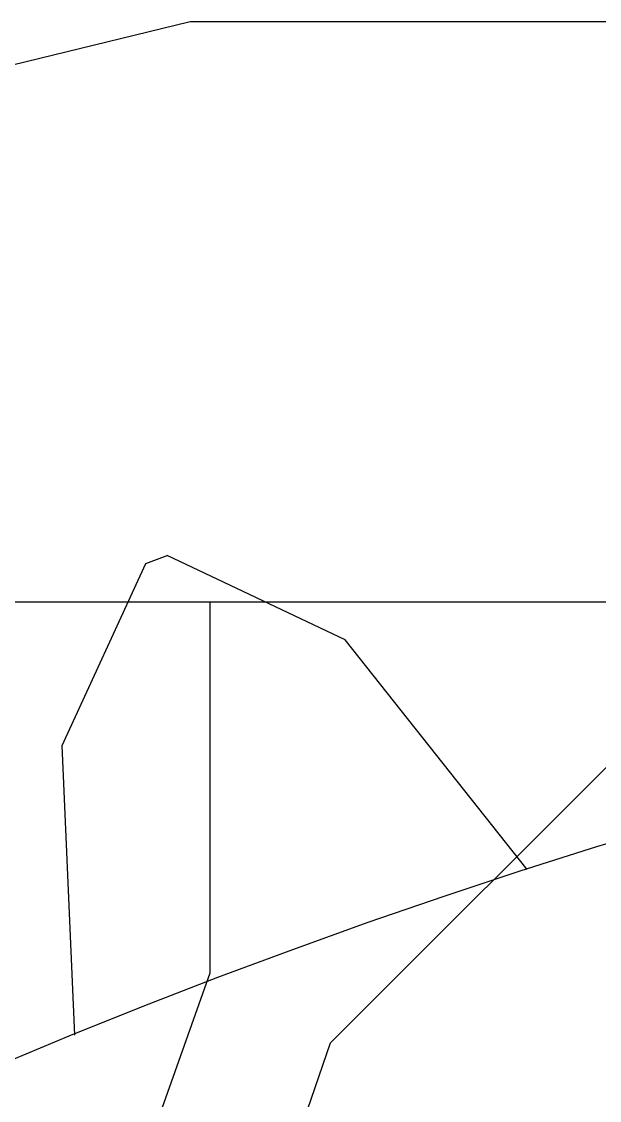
# Model space of a CAD drawing. Extents: x -381 to 213, y -63 to 250.
# Drawn here: x -142.15 to -136.63, y 69.91 to 80.22 of the extents above; entities that cross this region are included whole.
import ezdxf

# ---------------------------------------------------------------- set-up
doc = ezdxf.new("R2010")
doc.units = 0
doc.header["$MEASUREMENT"] = 0
doc.linetypes.add('K5LT65535', pattern=[0])
doc.linetypes.add('K5LT_BASIC', pattern=[0])
doc.layers.add('Системный слой', color=7, linetype='Continuous')

# ---------------------------------------------------------------- blocks, each defined once
blk = doc.blocks.new('*U')
at = {"layer": 'Системный слой', "color": 5, "linetype": 'K5LT_BASIC'}
blk.add_line((71.109, 68.409), (71.313, 68.484), dxfattribs=at)
blk.add_line((71.109, 68.409), (71.313, 68.484), dxfattribs=at)
for points in [[(74.75, 65.485), (73.014, 67.679), (71.313, 68.484)], [(74.75, 65.485), (73.014, 67.679), (71.313, 68.484)], [(70.432, 63.899), (70.31, 66.67), (71.109, 68.409)], [(70.432, 63.899), (70.31, 66.67), (71.109, 68.409)]]:
    blk.add_lwpolyline(points, dxfattribs=at)
blk = doc.blocks.new('*F')
at = {"layer": 'Системный слой', "color": 5, "linetype": 'K5LT65535'}
for points in [[(64.596, 15.692), (64.596, 19.329), (62.012, 19.329), (59.428, 45.933), (-51.102, 45.933), (-51.102, 49.761), (-44.02, 51.483), (56.079, 51.483), (58.376, 49.186), (59.428, 45.933)], [(-51.102, 49.761), (-128.234, 22.87), (-130.112, 20.429), (-130.112, 14.065), (-53.877, 14.065), (-43.829, 42.392), (-43.829, 45.933)], [(-51.58, 12.152), (-51.58, 15.788), (-42.68, 41.722), (-39.714, 44.689), (1.149, 44.689), (2.728, 43.11), (2.728, -18.333), (0.766, -21.534), (-1.148, -21.534)]]:
    blk.add_lwpolyline(points, dxfattribs=at)
at = {"layer": 'Системный слой', "color": 5, "linetype": 'K5LT_BASIC'}
blk.add_circle((94.013, 5.981), 62.534, dxfattribs=at)
blk.add_circle((94.013, 5.981), 62.534, dxfattribs=at)
at = {"layer": 'Системный слой'}
blk.add_blockref('*U', (0, 0), dxfattribs=at)
blk.add_blockref('*U', (0, 0), dxfattribs=at)
blk.add_blockref('*U', (0, 0), dxfattribs=at)
blk.add_blockref('*U', (0, 0), dxfattribs=at)
blk.add_blockref('*U', (0, 0), dxfattribs=at)
blk.add_blockref('*U', (0, 0), dxfattribs=at)
blk.add_blockref('*U', (0, 0), dxfattribs=at)
blk.add_blockref('*U', (0, 0), dxfattribs=at)
blk.add_blockref('*U', (0, 0), dxfattribs=at)
blk.add_blockref('*U', (0, 0), dxfattribs=at)
blk.add_blockref('*U', (0, 0), dxfattribs=at)
blk.add_blockref('*U', (0, 0), dxfattribs=at)
blk.add_blockref('*U', (0, 0), dxfattribs=at)
blk.add_blockref('*U', (0, 0), dxfattribs=at)
blk.add_blockref('*U', (0, 0), dxfattribs=at)
blk.add_blockref('*U', (0, 0), dxfattribs=at)
blk.add_blockref('*U', (0, 0), dxfattribs=at)
blk.add_blockref('*U', (0, 0), dxfattribs=at)
blk.add_blockref('*U', (0, 0), dxfattribs=at)
blk.add_blockref('*U', (0, 0), dxfattribs=at)
blk.add_blockref('*U', (0, 0), dxfattribs=at)
blk.add_blockref('*U', (0, 0), dxfattribs=at)
blk.add_blockref('*U', (0, 0), dxfattribs=at)
blk.add_blockref('*U', (0, 0), dxfattribs=at)
blk.add_blockref('*U', (0, 0), dxfattribs=at)
blk.add_blockref('*U', (0, 0), dxfattribs=at)
blk.add_blockref('*U', (0, 0), dxfattribs=at)
blk.add_blockref('*U', (0, 0), dxfattribs=at)
blk.add_blockref('*U', (0, 0), dxfattribs=at)
blk.add_blockref('*U', (0, 0), dxfattribs=at)
blk.add_blockref('*U', (0, 0), dxfattribs=at)
blk.add_blockref('*U', (0, 0), dxfattribs=at)
blk.add_blockref('*U', (0, 0), dxfattribs=at)
blk.add_blockref('*U', (0, 0), dxfattribs=at)
blk.add_blockref('*U', (0, 0), dxfattribs=at)
blk.add_blockref('*U', (0, 0), dxfattribs=at)
blk.add_blockref('*U', (0, 0), dxfattribs=at)
blk.add_blockref('*U', (0, 0), dxfattribs=at)
blk.add_blockref('*U', (0, 0), dxfattribs=at)
blk.add_blockref('*U', (0, 0), dxfattribs=at)
blk.add_blockref('*U', (0, 0), dxfattribs=at)
blk.add_blockref('*U', (0, 0), dxfattribs=at)
blk.add_blockref('*U', (0, 0), dxfattribs=at)
blk.add_blockref('*U', (0, 0), dxfattribs=at)
blk.add_blockref('*U', (0, 0), dxfattribs=at)
blk.add_blockref('*U', (0, 0), dxfattribs=at)
blk.add_blockref('*U', (0, 0), dxfattribs=at)
blk.add_blockref('*U', (0, 0), dxfattribs=at)
blk.add_blockref('*U', (0, 0), dxfattribs=at)
blk.add_blockref('*U', (0, 0), dxfattribs=at)
blk.add_blockref('*U', (0, 0), dxfattribs=at)
blk.add_blockref('*U', (0, 0), dxfattribs=at)
blk.add_blockref('*U', (0, 0), dxfattribs=at)
blk.add_blockref('*U', (0, 0), dxfattribs=at)
blk.add_blockref('*U', (0, 0), dxfattribs=at)
blk.add_blockref('*U', (0, 0), dxfattribs=at)
blk.add_blockref('*U', (0, 0), dxfattribs=at)
blk.add_blockref('*U', (0, 0), dxfattribs=at)
blk.add_blockref('*U', (0, 0), dxfattribs=at)
blk.add_blockref('*U', (0, 0), dxfattribs=at)
blk.add_blockref('*U', (0, 0), dxfattribs=at)
blk.add_blockref('*U', (0, 0), dxfattribs=at)
blk.add_blockref('*U', (0, 0), dxfattribs=at)
blk.add_blockref('*U', (0, 0), dxfattribs=at)
blk.add_blockref('*U', (0, 0), dxfattribs=at)
blk.add_blockref('*U', (0, 0), dxfattribs=at)
blk.add_blockref('*U', (0, 0), dxfattribs=at)
blk.add_blockref('*U', (0, 0), dxfattribs=at)
blk.add_blockref('*U', (0, 0), dxfattribs=at)
blk.add_blockref('*U', (0, 0), dxfattribs=at)
blk.add_blockref('*U', (0, 0), dxfattribs=at)
blk.add_blockref('*U', (0, 0), dxfattribs=at)
blk.add_blockref('*U', (0, 0), dxfattribs=at)
blk.add_blockref('*U', (0, 0), dxfattribs=at)
blk.add_blockref('*U', (0, 0), dxfattribs=at)
blk.add_blockref('*U', (0, 0), dxfattribs=at)
blk.add_blockref('*U', (0, 0), dxfattribs=at)
blk.add_blockref('*U', (0, 0), dxfattribs=at)
blk.add_blockref('*U', (0, 0), dxfattribs=at)
blk.add_blockref('*U', (0, 0), dxfattribs=at)
blk.add_blockref('*U', (0, 0), dxfattribs=at)
blk.add_blockref('*U', (0, 0), dxfattribs=at)
blk.add_blockref('*U', (0, 0), dxfattribs=at)
blk.add_blockref('*U', (0, 0), dxfattribs=at)
blk.add_blockref('*U', (0, 0), dxfattribs=at)
blk.add_blockref('*U', (0, 0), dxfattribs=at)
blk.add_blockref('*U', (0, 0), dxfattribs=at)
blk.add_blockref('*U', (0, 0), dxfattribs=at)
blk.add_blockref('*U', (0, 0), dxfattribs=at)
blk.add_blockref('*U', (0, 0), dxfattribs=at)
blk.add_blockref('*U', (0, 0), dxfattribs=at)
blk.add_blockref('*U', (0, 0), dxfattribs=at)
blk.add_blockref('*U', (0, 0), dxfattribs=at)
blk.add_blockref('*U', (0, 0), dxfattribs=at)
blk.add_blockref('*U', (0, 0), dxfattribs=at)
blk.add_blockref('*U', (0, 0), dxfattribs=at)
blk.add_blockref('*U', (0, 0), dxfattribs=at)
blk.add_blockref('*U', (0, 0), dxfattribs=at)
blk.add_blockref('*U', (0, 0), dxfattribs=at)
blk.add_blockref('*U', (0, 0), dxfattribs=at)
blk.add_blockref('*U', (0, 0), dxfattribs=at)
blk.add_blockref('*U', (0, 0), dxfattribs=at)
blk.add_blockref('*U', (0, 0), dxfattribs=at)
blk.add_blockref('*U', (0, 0), dxfattribs=at)
blk.add_blockref('*U', (0, 0), dxfattribs=at)
blk.add_blockref('*U', (0, 0), dxfattribs=at)
blk.add_blockref('*U', (0, 0), dxfattribs=at)
blk.add_blockref('*U', (0, 0), dxfattribs=at)
blk.add_blockref('*U', (0, 0), dxfattribs=at)
blk.add_blockref('*U', (0, 0), dxfattribs=at)
blk.add_blockref('*U', (0, 0), dxfattribs=at)
blk.add_blockref('*U', (0, 0), dxfattribs=at)
blk.add_blockref('*U', (0, 0), dxfattribs=at)
blk.add_blockref('*U', (0, 0), dxfattribs=at)
blk.add_blockref('*U', (0, 0), dxfattribs=at)
blk.add_blockref('*U', (0, 0), dxfattribs=at)
blk.add_blockref('*U', (0, 0), dxfattribs=at)
blk.add_blockref('*U', (0, 0), dxfattribs=at)
blk.add_blockref('*U', (0, 0), dxfattribs=at)
blk.add_blockref('*U', (0, 0), dxfattribs=at)
blk.add_blockref('*U', (0, 0), dxfattribs=at)
blk.add_blockref('*U', (0, 0), dxfattribs=at)
blk.add_blockref('*U', (0, 0), dxfattribs=at)
blk.add_blockref('*U', (0, 0), dxfattribs=at)
blk.add_blockref('*U', (0, 0), dxfattribs=at)
blk.add_blockref('*U', (0, 0), dxfattribs=at)
blk.add_blockref('*U', (0, 0), dxfattribs=at)
blk.add_blockref('*U', (0, 0), dxfattribs=at)
blk.add_blockref('*U', (0, 0), dxfattribs=at)
blk.add_blockref('*U', (0, 0), dxfattribs=at)
blk.add_blockref('*U', (0, 0), dxfattribs=at)
blk.add_blockref('*U', (0, 0), dxfattribs=at)
blk.add_blockref('*U', (0, 0), dxfattribs=at)
blk.add_blockref('*U', (0, 0), dxfattribs=at)
blk.add_blockref('*U', (0, 0), dxfattribs=at)
blk.add_blockref('*U', (0, 0), dxfattribs=at)
blk.add_blockref('*U', (0, 0), dxfattribs=at)
blk.add_blockref('*U', (0, 0), dxfattribs=at)
blk.add_blockref('*U', (0, 0), dxfattribs=at)
blk.add_blockref('*U', (0, 0), dxfattribs=at)
blk.add_blockref('*U', (0, 0), dxfattribs=at)
blk.add_blockref('*U', (0, 0), dxfattribs=at)
blk.add_blockref('*U', (0, 0), dxfattribs=at)
blk.add_blockref('*U', (0, 0), dxfattribs=at)
blk.add_blockref('*U', (0, 0), dxfattribs=at)
blk.add_blockref('*U', (0, 0), dxfattribs=at)
blk.add_blockref('*U', (0, 0), dxfattribs=at)
blk.add_blockref('*U', (0, 0), dxfattribs=at)
blk.add_blockref('*U', (0, 0), dxfattribs=at)
blk.add_blockref('*U', (0, 0), dxfattribs=at)
blk.add_blockref('*U', (0, 0), dxfattribs=at)
blk.add_blockref('*U', (0, 0), dxfattribs=at)
blk.add_blockref('*U', (0, 0), dxfattribs=at)
blk.add_blockref('*U', (0, 0), dxfattribs=at)
blk.add_blockref('*U', (0, 0), dxfattribs=at)
blk.add_blockref('*U', (0, 0), dxfattribs=at)
blk.add_blockref('*U', (0, 0), dxfattribs=at)
blk.add_blockref('*U', (0, 0), dxfattribs=at)
blk.add_blockref('*U', (0, 0), dxfattribs=at)
blk.add_blockref('*U', (0, 0), dxfattribs=at)
blk.add_blockref('*U', (0, 0), dxfattribs=at)
blk.add_blockref('*U', (0, 0), dxfattribs=at)
blk.add_blockref('*U', (0, 0), dxfattribs=at)
blk.add_blockref('*U', (0, 0), dxfattribs=at)
blk.add_blockref('*U', (0, 0), dxfattribs=at)
blk.add_blockref('*U', (0, 0), dxfattribs=at)
blk.add_blockref('*U', (0, 0), dxfattribs=at)
blk.add_blockref('*U', (0, 0), dxfattribs=at)
blk.add_blockref('*U', (0, 0), dxfattribs=at)
blk.add_blockref('*U', (0, 0), dxfattribs=at)
blk.add_blockref('*U', (0, 0), dxfattribs=at)
blk.add_blockref('*U', (0, 0), dxfattribs=at)
blk.add_blockref('*U', (0, 0), dxfattribs=at)
blk.add_blockref('*U', (0, 0), dxfattribs=at)
blk.add_blockref('*U', (0, 0), dxfattribs=at)
blk.add_blockref('*U', (0, 0), dxfattribs=at)
blk.add_blockref('*U', (0, 0), dxfattribs=at)
blk.add_blockref('*U', (0, 0), dxfattribs=at)
blk.add_blockref('*U', (0, 0), dxfattribs=at)
blk.add_blockref('*U', (0, 0), dxfattribs=at)
blk.add_blockref('*U', (0, 0), dxfattribs=at)
blk.add_blockref('*U', (0, 0), dxfattribs=at)
blk.add_blockref('*U', (0, 0), dxfattribs=at)
blk.add_blockref('*U', (0, 0), dxfattribs=at)
blk.add_blockref('*U', (0, 0), dxfattribs=at)
blk.add_blockref('*U', (0, 0), dxfattribs=at)
blk.add_blockref('*U', (0, 0), dxfattribs=at)
blk.add_blockref('*U', (0, 0), dxfattribs=at)
blk.add_blockref('*U', (0, 0), dxfattribs=at)
blk.add_blockref('*U', (0, 0), dxfattribs=at)
blk.add_blockref('*U', (0, 0), dxfattribs=at)
blk.add_blockref('*U', (0, 0), dxfattribs=at)
blk.add_blockref('*U', (0, 0), dxfattribs=at)
blk.add_blockref('*U', (0, 0), dxfattribs=at)
blk.add_blockref('*U', (0, 0), dxfattribs=at)
blk.add_blockref('*U', (0, 0), dxfattribs=at)
blk.add_blockref('*U', (0, 0), dxfattribs=at)
blk.add_blockref('*U', (0, 0), dxfattribs=at)
blk.add_blockref('*U', (0, 0), dxfattribs=at)
blk.add_blockref('*U', (0, 0), dxfattribs=at)
blk.add_blockref('*U', (0, 0), dxfattribs=at)
blk.add_blockref('*U', (0, 0), dxfattribs=at)
blk.add_blockref('*U', (0, 0), dxfattribs=at)
blk.add_blockref('*U', (0, 0), dxfattribs=at)
blk.add_blockref('*U', (0, 0), dxfattribs=at)
blk.add_blockref('*U', (0, 0), dxfattribs=at)
blk.add_blockref('*U', (0, 0), dxfattribs=at)

msp = doc.modelspace()

# ---------------------------------------------------------------- block references
at = {"layer": 'Системный слой'}
for p in [(-96.515, 28.741), (-212.068, 6.637)]:
    msp.add_blockref('*F', p, dxfattribs=at)

doc.saveas('drawing.dxf')
